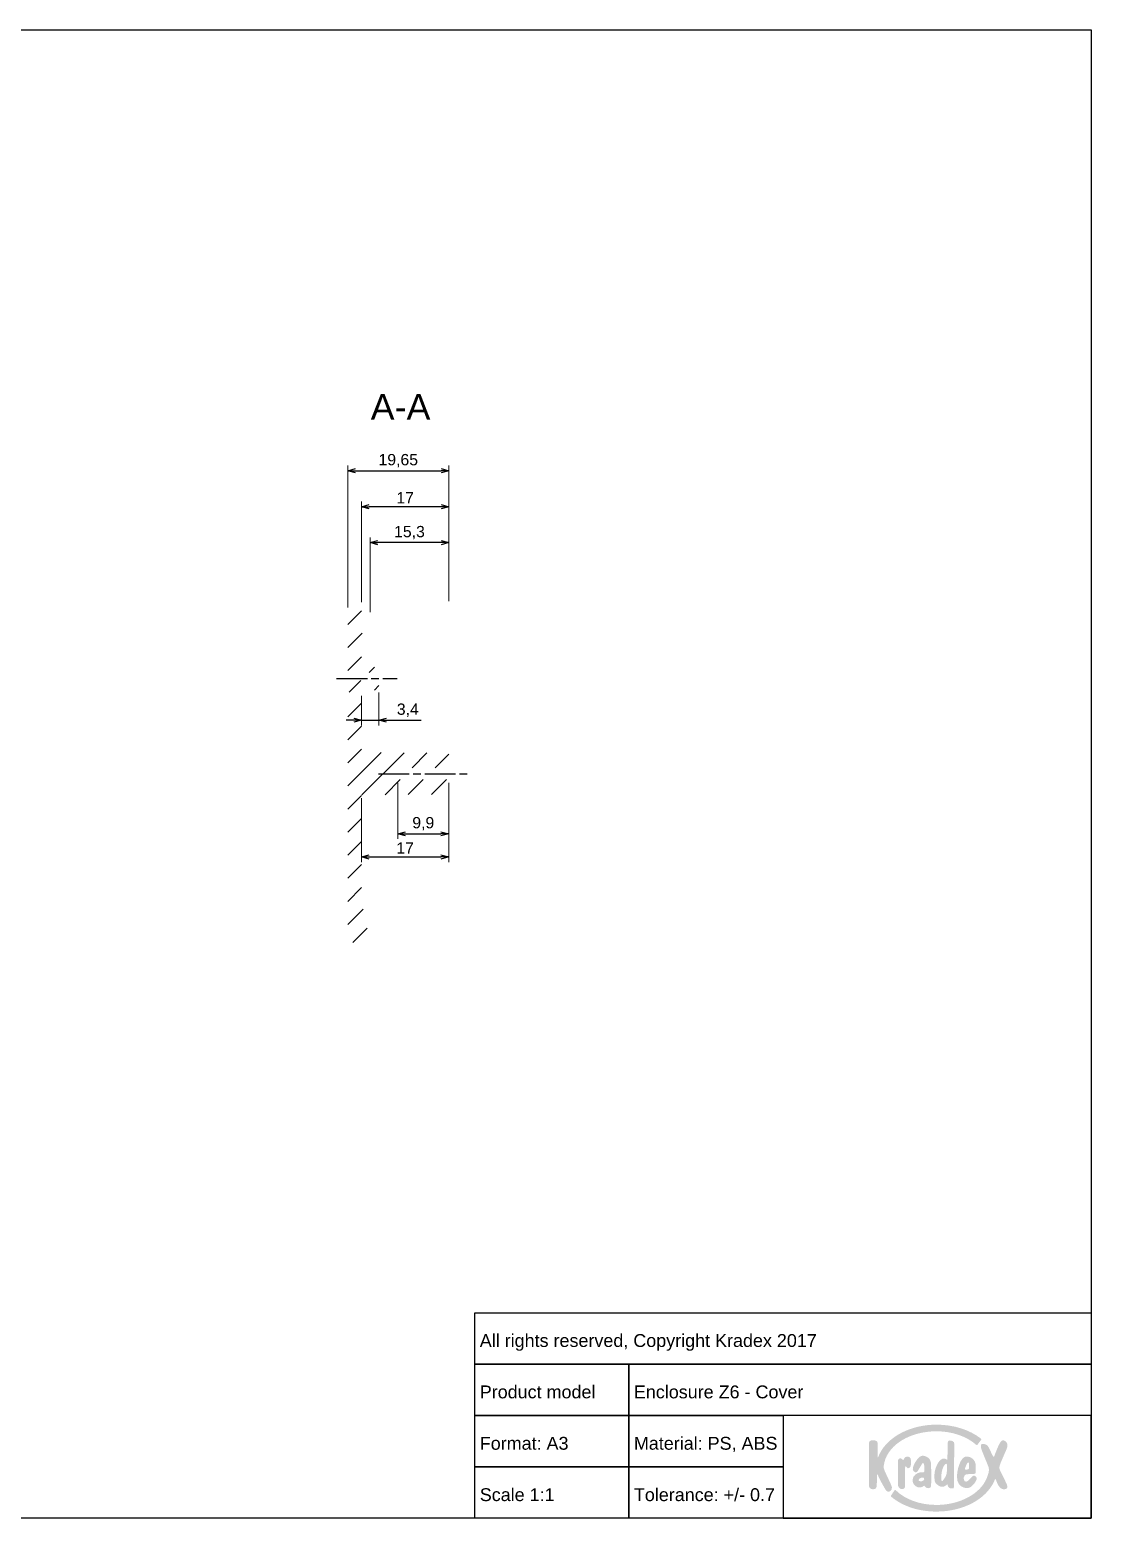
# Paper-space layout 'Cover' of a CAD drawing. Header units: millimetres. Extents: x 0 to 413, y 1 to 290.
# Drawn here: x 206.8 to 413.5, y 0.5 to 290.2 of the extents above; entities that cross this region are included whole.
import ezdxf

# ---------------------------------------------------------------- set-up
doc = ezdxf.new("R2010")
doc.units = ezdxf.units.MM
doc.linetypes.add('ACAD_ISO10W100', pattern=[18, 12, -3, 0, -3])
doc.linetypes.add('AM_ISO08W050x2', pattern=[9, 6, -0.75, 1.5, -0.75])
for name, color, linetype, lineweight in [('MD_Annotation', 7, 'Continuous', 25), ('MD_Axes', 7, 'ACAD_ISO10W100', 25), ('MD_Hatching', 7, 'Continuous', 25)]:
    doc.layers.add(name, color=color, linetype=linetype, lineweight=lineweight)
doc.layers.add('Tabelka', color=7, linetype='Continuous')
doc.styles.get("Standard").update_dxf_attribs({"font": 'arial.ttf'})
doc.dimstyles.new('ISO-25', dxfattribs={"dimtxt": 2.2, "dimasz": 1.5, "dimexe": 1, "dimexo": 0.625, "dimtad": 1, "dimrnd": 0.05, "dimtxsty": 'Standard', "dimblk": 'OPEN30', "dimcen": 2.5, "dimadec": 0, "dimazin": 0, "dimtfac": 1, "dimtmove": 0, "dimatfit": 3, "dimfxl": 1, "dimlwe": 18, "dimarcsym": 0})

# ---------------------------------------------------------------- blocks, each defined once
blk = doc.blocks.new('_Open30')
at = {"color": 0, "linetype": 'ByBlock', "lineweight": -2}
for p, q in [((-1, 0.26794919), (0, 0)), ((0, 0), (-1, -0.26794919)), ((0, 0), (-1, 0))]:
    blk.add_line(p, q, dxfattribs=at)
blk = doc.blocks.new('*D84')
at = {"layer": 'Defpoints', "color": 0, "transparency": 16777216}
for p in [(288.41800510586, 204.3820457727803), (268.74800510586, 177.1538627074684), (288.41800510586, 178.3820457727803)]:
    blk.add_point(p, dxfattribs=at)
at = {"layer": 'MD_Annotation', "color": 0, "lineweight": 18, "transparency": 16777216}
for p, q in [((268.74800510586, 177.7788627074684), (268.74800510586, 205.3820457727803)), ((288.41800510586, 179.0070457727803), (288.41800510586, 205.3820457727803))]:
    blk.add_line(p, q, dxfattribs=at)
at = {"layer": 'MD_Annotation', "color": 0, "lineweight": -2, "transparency": 16777216}
blk.add_line((270.24800510586, 204.3820457727803), (286.91800510586, 204.3820457727803), dxfattribs=at)
at = {"layer": 'MD_Annotation', "color": 0, "lineweight": -2, "transparency": 16777216, "xscale": 1.5, "yscale": 1.5, "zscale": 1.5, "rotation": 180}
blk.add_blockref('_Open30', (268.74800510586, 204.3820457727803), dxfattribs=at)
at = {"layer": 'MD_Annotation', "color": 0, "lineweight": -2, "transparency": 16777216, "xscale": 1.5, "yscale": 1.5, "zscale": 1.5}
blk.add_blockref('_Open30', (288.41800510586, 204.3820457727803), dxfattribs=at)
at = {"layer": 'MD_Annotation', "color": 0, "transparency": 16777216, "insert": (278.58300510586, 206.3291467277598), "char_height": 2.2, "attachment_point": 5}
blk.add_mtext('19,65', dxfattribs=at)
blk = doc.blocks.new('*D85')
at = {"layer": 'Defpoints', "color": 0, "transparency": 16777216}
for p in [(271.41800510586, 197.3820457727803), (271.41800510586, 178.1743412575238), (288.41800510586, 178.3820457727803)]:
    blk.add_point(p, dxfattribs=at)
at = {"layer": 'MD_Annotation', "color": 0, "lineweight": 18, "transparency": 16777216}
for p, q in [((271.41800510586, 178.7993412575238), (271.41800510586, 198.3820457727803)), ((288.41800510586, 179.0070457727803), (288.41800510586, 198.3820457727803))]:
    blk.add_line(p, q, dxfattribs=at)
at = {"layer": 'MD_Annotation', "color": 0, "lineweight": -2, "transparency": 16777216}
blk.add_line((286.91800510586, 197.3820457727803), (272.91800510586, 197.3820457727803), dxfattribs=at)
at = {"layer": 'MD_Annotation', "color": 0, "lineweight": -2, "transparency": 16777216, "xscale": 1.5, "yscale": 1.5, "zscale": 1.5, "rotation": 180}
blk.add_blockref('_Open30', (271.41800510586, 197.3820457727803), dxfattribs=at)
at = {"layer": 'MD_Annotation', "color": 0, "lineweight": -2, "transparency": 16777216, "xscale": 1.5, "yscale": 1.5, "zscale": 1.5}
blk.add_blockref('_Open30', (288.41800510586, 197.3820457727803), dxfattribs=at)
at = {"layer": 'MD_Annotation', "color": 0, "transparency": 16777216, "insert": (279.91800510586, 199.111547819165), "char_height": 2.2, "attachment_point": 5}
blk.add_mtext('17', dxfattribs=at)
blk = doc.blocks.new('*D86')
at = {"layer": 'Defpoints', "color": 0, "transparency": 16777216}
for p in [(273.1086433636115, 190.3820457727803), (288.41800510586, 178.3820457727803), (273.1086433636115, 176.2207256661009)]:
    blk.add_point(p, dxfattribs=at)
at = {"layer": 'MD_Annotation', "color": 0, "lineweight": 18, "transparency": 16777216}
for p, q in [((273.1086433636115, 176.8457256661009), (273.1086433636115, 191.3820457727803)), ((288.41800510586, 179.0070457727803), (288.41800510586, 191.3820457727803))]:
    blk.add_line(p, q, dxfattribs=at)
at = {"layer": 'MD_Annotation', "color": 0, "lineweight": -2, "transparency": 16777216}
blk.add_line((286.91800510586, 190.3820457727803), (274.6086433636115, 190.3820457727803), dxfattribs=at)
at = {"layer": 'MD_Annotation', "color": 0, "lineweight": -2, "transparency": 16777216, "xscale": 1.5, "yscale": 1.5, "zscale": 1.5, "rotation": 180}
blk.add_blockref('_Open30', (273.1086433636115, 190.3820457727803), dxfattribs=at)
at = {"layer": 'MD_Annotation', "color": 0, "lineweight": -2, "transparency": 16777216, "xscale": 1.5, "yscale": 1.5, "zscale": 1.5}
blk.add_blockref('_Open30', (288.41800510586, 190.3820457727803), dxfattribs=at)
at = {"layer": 'MD_Annotation', "color": 0, "transparency": 16777216, "insert": (280.7633242347358, 192.3291467277598), "char_height": 2.2, "attachment_point": 5}
blk.add_mtext('15,3', dxfattribs=at)
blk = doc.blocks.new('*D87')
at = {"layer": 'Defpoints', "color": 0, "transparency": 16777216}
for p in [(271.4180051058603, 161.1920457727816), (274.8180051058603, 161.8529388238499), (274.8180051058603, 155.8265216800285)]:
    blk.add_point(p, dxfattribs=at)
at = {"layer": 'MD_Annotation', "color": 0, "lineweight": 18, "transparency": 16777216}
for p, q in [((271.4180051058603, 160.5670457727816), (271.4180051058603, 154.8265216800285)), ((274.8180051058603, 161.2279388238499), (274.8180051058603, 154.8265216800285))]:
    blk.add_line(p, q, dxfattribs=at)
at = {"layer": 'MD_Annotation', "color": 0, "lineweight": -2, "transparency": 16777216}
for p, q in [((269.9180051058603, 155.8265216800285), (268.4180051058603, 155.8265216800285)), ((271.4180051058603, 155.8265216800285), (274.8180051058603, 155.8265216800285)), ((276.3180051058603, 155.8265216800285), (283.0628209312354, 155.8265216800285))]:
    blk.add_line(p, q, dxfattribs=at)
at = {"layer": 'MD_Annotation', "color": 0, "lineweight": -2, "transparency": 16777216, "xscale": 1.5, "yscale": 1.5, "zscale": 1.5}
blk.add_blockref('_Open30', (271.4180051058603, 155.8265216800285), dxfattribs=at)
at = {"layer": 'MD_Annotation', "color": 0, "lineweight": -2, "transparency": 16777216, "xscale": 1.5, "yscale": 1.5, "zscale": 1.5, "rotation": 180}
blk.add_blockref('_Open30', (274.8180051058603, 155.8265216800285), dxfattribs=at)
at = {"layer": 'MD_Annotation', "color": 0, "transparency": 16777216, "insert": (280.4404130185479, 157.773622635008), "char_height": 2.2, "attachment_point": 5}
blk.add_mtext('3,4', dxfattribs=at)
blk = doc.blocks.new('*D88')
at = {"layer": 'Defpoints', "color": 0, "transparency": 16777216}
for p in [(278.4980051058605, 144.2620457727813), (288.3980051058605, 144.2620457727813), (288.3980051058605, 133.73045365336)]:
    blk.add_point(p, dxfattribs=at)
at = {"layer": 'MD_Annotation', "color": 0, "lineweight": 18, "transparency": 16777216}
for p, q in [((278.4980051058605, 143.6370457727813), (278.4980051058605, 132.73045365336)), ((288.3980051058605, 143.6370457727813), (288.3980051058605, 132.73045365336))]:
    blk.add_line(p, q, dxfattribs=at)
at = {"layer": 'MD_Annotation', "color": 0, "lineweight": -2, "transparency": 16777216}
blk.add_line((279.9980051058605, 133.73045365336), (286.8980051058605, 133.73045365336), dxfattribs=at)
at = {"layer": 'MD_Annotation', "color": 0, "lineweight": -2, "transparency": 16777216, "xscale": 1.5, "yscale": 1.5, "zscale": 1.5, "rotation": 180}
blk.add_blockref('_Open30', (278.4980051058605, 133.73045365336), dxfattribs=at)
at = {"layer": 'MD_Annotation', "color": 0, "lineweight": -2, "transparency": 16777216, "xscale": 1.5, "yscale": 1.5, "zscale": 1.5}
blk.add_blockref('_Open30', (288.3980051058605, 133.73045365336), dxfattribs=at)
at = {"layer": 'MD_Annotation', "color": 0, "transparency": 16777216, "insert": (283.4480051058605, 135.6775546083395), "char_height": 2.2, "attachment_point": 5}
blk.add_mtext('9,9', dxfattribs=at)
blk = doc.blocks.new('*D89')
at = {"layer": 'Defpoints', "color": 0, "transparency": 16777216}
for p in [(271.4180051058605, 141.2720457727815), (288.3980051058605, 141.4054091231106), (288.3980051058605, 129.2124554532703)]:
    blk.add_point(p, dxfattribs=at)
at = {"layer": 'MD_Annotation', "color": 0, "lineweight": 18, "transparency": 16777216}
for p, q in [((271.4180051058605, 140.6470457727815), (271.4180051058605, 128.2124554532703)), ((288.3980051058605, 140.7804091231106), (288.3980051058605, 128.2124554532703))]:
    blk.add_line(p, q, dxfattribs=at)
at = {"layer": 'MD_Annotation', "color": 0, "lineweight": -2, "transparency": 16777216}
blk.add_line((272.9180051058605, 129.2124554532703), (286.8980051058605, 129.2124554532703), dxfattribs=at)
at = {"layer": 'MD_Annotation', "color": 0, "lineweight": -2, "transparency": 16777216, "xscale": 1.5, "yscale": 1.5, "zscale": 1.5, "rotation": 180}
blk.add_blockref('_Open30', (271.4180051058605, 129.2124554532703), dxfattribs=at)
at = {"layer": 'MD_Annotation', "color": 0, "lineweight": -2, "transparency": 16777216, "xscale": 1.5, "yscale": 1.5, "zscale": 1.5}
blk.add_blockref('_Open30', (288.3980051058605, 129.2124554532703), dxfattribs=at)
at = {"layer": 'MD_Annotation', "color": 0, "transparency": 16777216, "insert": (279.9080051058605, 130.941957499655), "char_height": 2.2, "attachment_point": 5}
blk.add_mtext('17', dxfattribs=at)

psp = doc.layouts.new('Cover')

# ---------------------------------------------------------------- hatches: boundary and pattern name
at = {"layer": 'MD_Hatching'}
h = psp.add_hatch(dxfattribs=at)
h.set_pattern_fill('ANSI31', color=256, style=0)
h.set_pattern_definition([(45, (0, 0), (-2.245064030267288, 2.245064030267288), [])])
edge = h.paths.add_edge_path(flags=0)
edge.add_line((271.4180051058603, 154.1141327976597), (268.7480051058603, 154.1141327976597))
edge.add_line((268.7480051058603, 154.1141327976597), (268.7480051058609, 113.5602288380931))
edge.add_ellipse((269.748005105861, 113.5602288380931), major_axis=(-0.9999999999999942, 7.06908309377893e-33), ratio=1, start_angle=2.544443745170819e-13, end_angle=89.30000000000108)
edge.add_line((269.7357881050257, 112.5603034684326), (271.4180051058609, 112.5397502880376))
edge.add_line((271.418005105861, 112.5397502880376), (271.418005105861, 114.0470457727799))
edge.add_line((271.4180051058609, 114.0470457727799), (273.0232082258299, 114.1580247308314))
edge.add_line((273.0232082258299, 114.1580247308314), (273.0232082258299, 115.2909860187805))
edge.add_line((273.0232082258299, 115.2909860187805), (271.4180051058609, 115.4470457727799))
edge.add_line((271.4180051058609, 115.4470457727799), (271.4180051058609, 117.6170457727799))
edge.add_line((271.4180051058609, 117.6170457727798), (273.0232082258299, 117.7277881255721))
edge.add_line((273.0232082258299, 117.7277881255721), (273.0232082258299, 118.9164339111503))
edge.add_line((273.0232082258299, 118.9164339111503), (271.4180051058609, 119.0870457727799))
edge.add_line((271.4180051058609, 119.0870457727799), (271.4180051058605, 141.2720457727798))
edge.add_line((271.4180051058605, 141.2720457727798), (288.3980051058605, 141.4054091231102))
edge.add_line((288.3980051058605, 141.4054091231102), (288.3980051058605, 144.2620457727801))
edge.add_line((288.3980051058605, 144.2620457727801), (278.4980051058606, 144.26204577278))
edge.add_line((278.4980051058605, 144.26204577278), (278.4980051058604, 146.56204577278))
edge.add_line((278.4980051058604, 146.56204577278), (288.3980051058604, 146.5620457727801))
edge.add_line((288.3980051058605, 146.5620457727801), (288.3980051058604, 149.41868242245))
edge.add_line((288.3980051058604, 149.41868242245), (271.4180051058604, 149.5520457727798))
edge.add_line((271.4180051058604, 149.5520457727799), (271.4180051058603, 154.1141327976597))
edge = h.paths.add_edge_path(flags=0)
edge.add_line((271.4180051058603, 154.1141327976597), (271.4180051058602, 161.1920457727799))
edge.add_line((271.4180051058602, 161.1920457727799), (274.8180051058602, 161.8529388238481))
edge.add_line((274.8180051058603, 161.8529388238481), (274.8180051058603, 162.7220457727799))
edge.add_line((274.8180051058602, 162.7220457727799), (271.3180051058602, 162.7220457727799))
edge.add_line((271.3180051058602, 162.7220457727799), (271.3180051058602, 165.1220457727799))
edge.add_line((271.3180051058602, 165.1220457727799), (274.8180051058602, 165.1220457727799))
edge.add_line((274.8180051058602, 165.1220457727799), (274.8180051058602, 165.9911527217117))
edge.add_line((274.8180051058602, 165.9911527217117), (271.4180051058602, 166.6520457727799))
edge.add_line((271.4180051058602, 166.6520457727799), (271.4180051058601, 171.3570457727799))
edge.add_line((271.4180051058601, 171.3570457727799), (273.1086433636116, 171.5051429223082))
edge.add_line((273.1086433636116, 171.5051429223082), (273.1086433636116, 172.6362936329146))
edge.add_line((273.1086433636116, 172.6362936329146), (271.4180051058601, 172.8070457727799))
edge.add_line((271.4180051058601, 172.8070457727799), (271.41800510586, 174.9570457727799))
edge.add_line((271.4180051058601, 174.9570457727799), (273.1086433636116, 175.0797786619122))
edge.add_line((273.1086433636116, 175.0797786619122), (273.1086433636116, 176.2207256661008))
edge.add_line((273.1086433636115, 176.2207256661007), (271.41800510586, 176.3370457727798))
edge.add_line((271.4180051058601, 176.3370457727799), (271.4180051058601, 178.1743412575222))
edge.add_line((271.41800510586, 178.1743412575222), (269.7357881050248, 178.153788077127))
edge.add_ellipse((269.74800510586, 177.1538627074666), major_axis=(-0.012217000835264, 0.9999253696604482), ratio=1, start_angle=360, end_angle=449.3)
edge.add_line((268.74800510586, 177.1538627074666), (268.7480051058601, 172.7220457727799))
edge.add_line((268.7480051058601, 172.7220457727798), (269.0480051058601, 172.7220457727798))
edge.add_line((269.0480051058601, 172.7220457727798), (269.0480051058601, 170.8020457727798))
edge.add_line((269.0480051058601, 170.8020457727798), (268.7480051058601, 170.8020457727798))
edge.add_line((268.7480051058601, 170.8020457727798), (268.7480051058602, 168.2920457727799))
edge.add_line((268.7480051058602, 168.2920457727798), (269.0480051058602, 168.2920457727798))
edge.add_line((269.0480051058602, 168.2920457727798), (269.0480051058602, 166.3720457727798))
edge.add_line((269.0480051058602, 166.3720457727798), (268.7480051058602, 166.3720457727798))
edge.add_line((268.7480051058602, 166.3720457727798), (268.7480051058602, 162.8720457727798))
edge.add_line((268.7480051058602, 162.8720457727798), (269.0480051058602, 162.8720457727798))
edge.add_line((269.0480051058602, 162.8720457727798), (269.0480051058602, 160.9520457727799))
edge.add_line((269.0480051058602, 160.9520457727799), (268.7480051058602, 160.9520457727799))
edge.add_line((268.7480051058603, 160.9520457727798), (268.7480051058604, 154.1141327976597))
edge.add_line((268.7480051058603, 154.1141327976597), (271.4180051058603, 154.1141327976597))
at = {"layer": 'Tabelka', "true_color": 0x00539f}
h = psp.add_hatch(color=154, dxfattribs=at)
h.dxf.hatch_style = 2
edge = h.paths.add_edge_path()
edge.add_spline(control_points=[(374.3997520723427, 7.291439318244961), (374.3997520723427, 7.291439318244961), (373.4582070848711, 9.308018867712462), (373.4582070848711, 9.308018867712462), (372.974797430263, 10.32219802209973), (373.0833802446826, 10.41507675671161), (373.0903740578839, 10.69616593613453), (373.1014162950087, 10.82413474182218), (373.1455859429589, 11.0697659388038), (373.2199376124564, 11.43907131070435), (374.0942467978775, 14.92882392385068), (378.297336182806, 17.44022397586784), (383.3785362707822, 17.44022397586784), (386.486714437384, 17.44022397586784), (389.257731913883, 16.40960386976491), (391.0875733634529, 14.80821684272995), (391.1594713579119, 14.74527532172263), (391.2506322402162, 14.71877381273304), (391.3150461061369, 14.80821684272995), (391.3552897341352, 14.86391939286741), (391.9856855748823, 15.69712637386224), (392.0277687597081, 15.75123417511489), (392.0942683893018, 15.83601501270317), (392.1129185578388, 15.93208324508467), (391.9943965409398, 16.02398029984575), (389.8502160971502, 17.69125318798914), (386.7828956767575, 18.73144318630342), (383.3786593742049, 18.73144318630342), (378.3091142426617, 18.73144318630342), (373.989712757107, 16.42015544182704), (372.3430519982996, 13.18180030189316), (372.2969193403735, 13.08622238484863), (372.2852636844892, 13.05886194970528), (372.2296838880488, 12.94623001191109), (371.9397606391456, 12.24418168409914), (371.8596423436915, 12.1309363275453), (371.872525011958, 12.92966630649837), (371.872525011958, 12.92966630649837), (371.9022167181684, 15.06697604050932), (371.9022167181684, 15.06697604050932), (371.9103144403292, 15.57332944524626), (371.5202738356699, 15.70154340860238), (370.8940495222689, 15.68718857028536), (370.4210685111631, 15.67663699822323), (370.2144538423662, 15.47394826194686), (370.2131041637184, 15.12316960543499), (370.2131041637184, 15.12316960543499), (370.185007468687, 6.943483297314066), (370.185007468687, 6.943483297314066), (370.1836578774707, 6.555528456327782), (370.4522324748555, 6.172113054053068), (370.9616532356849, 6.154323210572349), (371.4976983466322, 6.135551337515186), (371.6931481120387, 6.457006548907749), (371.7060307803052, 6.717728406937449), (371.756948384337, 7.752274183266679), (371.7832045607953, 8.27212315044126), (371.7832045607953, 8.595419317564016), (371.7694627915123, 9.414516617910298), (371.8885977025824, 9.014538209674132), (372.0647847550064, 8.636889783081516), (372.4393660878009, 7.826013133455884), (372.9642462079265, 6.853918562797006), (373.4994320429945, 5.980958618866534), (373.6797904479017, 5.686740039743349), (374.0590343228304, 5.60662349291748), (374.364784754964, 5.808943968102675), (374.9465939130207, 6.192359370377406), (374.5833006744707, 6.88569603268047), (374.3997520723427, 7.291440717147475), (374.3997520723427, 7.291440717147475), (374.3997520723427, 7.291439318244961), (374.3997520723427, 7.291439318244961)], knot_values=[0, 0, 0, 0, 1, 1, 1, 2, 2, 2, 3, 3, 3, 4, 4, 4, 5, 5, 5, 6, 6, 6, 7, 7, 7, 8, 8, 8, 9, 9, 9, 10, 10, 10, 11, 11, 11, 12, 12, 12, 13, 13, 13, 14, 14, 14, 15, 15, 15, 16, 16, 16, 17, 17, 17, 18, 18, 18, 19, 19, 19, 20, 20, 20, 21, 21, 21, 22, 22, 22, 23, 23, 23, 24, 24, 24, 24], degree=3, periodic=0)
edge = h.paths.add_edge_path()
edge.add_spline(control_points=[(377.5556576457554, 10.41434023452929), (377.7861974822377, 9.987369302515315), (378.3816256558804, 10.37556895144444), (378.3816256558804, 11.01111834911395), (378.3816256558804, 11.1621529591762), (378.3816256558804, 11.80629091893186), (378.3816256558804, 11.80629091893186), (378.3816256558804, 12.27890384380938), (378.0724395191318, 12.50576316773385), (377.747917213941, 12.50576316773385), (377.3976292224918, 12.50576316773385), (377.216657398825, 12.41227101436234), (377.111999904906, 12.23399837312816), (377.0708980502053, 12.16406373837074), (377.0263604908897, 11.84702486226706), (376.8489467758092, 11.86456989780494), (376.6732509130363, 11.88248284470835), (376.626014171288, 12.1625906940061), (376.3190362021838, 12.16897108844783), (376.0666573988462, 12.16897108844783), (375.8475277108541, 12.04026646002913), (375.8475277108541, 11.51550874387493), (375.8475277108541, 11.51550874387493), (375.8475277108541, 7.126663988076585), (375.8475277108541, 7.126663988076585), (375.8475277108541, 6.757727226992838), (376.0545107281736, 6.190640119167385), (376.5975493025967, 6.190640119167385), (377.0993629188965, 6.190640119167385), (377.2108911225941, 6.475409111696846), (377.2154305613057, 6.675522118688884), (377.2154305613057, 6.675522118688884), (377.2073330140078, 8.873686910582848), (377.2288040694975, 9.968475025486741), (377.2418096663238, 10.6295439025694), (377.3046280839085, 10.8783652967719), (377.5556576457554, 10.41434093398057), (377.5556576457554, 10.41434093398057), (377.5556576457554, 10.41434023452929), (377.5556576457554, 10.41434023452929)], knot_values=[0, 0, 0, 0, 1, 1, 1, 2, 2, 2, 3, 3, 3, 4, 4, 4, 5, 5, 5, 6, 6, 6, 7, 7, 7, 8, 8, 8, 9, 9, 9, 10, 10, 10, 11, 11, 11, 12, 12, 12, 13, 13, 13, 13], degree=3, periodic=0)
edge = h.paths.add_edge_path()
edge.add_spline(control_points=[(380.1129444985789, 9.438686855832769), (379.5247549460805, 9.316361922404525), (378.7633232058477, 8.807555192354657), (378.7077434094072, 8.0533627727173), (378.6348640848231, 7.062864240366793), (379.4924871608601, 6.30535852008587), (380.4206582904142, 6.564976644018972), (380.886276702639, 6.695399124745157), (380.8798977070998, 7.040410455849297), (381.1146083714768, 6.729139254878972), (381.2360736793001, 6.568287846308726), (381.4026913641011, 6.368545548487287), (381.7149459935504, 6.368545548487287), (382.0589766939806, 6.368545548487287), (382.2360217982443, 6.493201752982631), (382.2902530526453, 6.800547633452294), (382.3617831357387, 7.206537125862143), (382.3147926008358, 11.04019873491857), (382.2923388163183, 11.17933218170235), (382.2204408218593, 11.62507568622474), (382.081675286441, 11.98309331360646), (381.8117514475655, 12.22872451058808), (381.5390046233833, 12.47656387521414), (380.9591595244796, 12.7285754666375), (380.5805290683105, 12.67630827138937), (379.8756584546432, 12.57925800943147), (379.3086951496917, 11.60151886706191), (379.0449054984125, 11.07479849065738), (378.948837266031, 10.88302923780868), (378.5623547699581, 10.05117184803017), (378.8516639006505, 9.762107525280728), (378.8516639006505, 9.762107525280728), (379.0152137922021, 9.598435229757673), (379.0152137922021, 9.598435229757673), (379.2567958658091, 9.35697556012208), (379.5665954213173, 9.472429783771629), (379.6951776457646, 9.68824617112011), (379.6951776457646, 9.68824617112011), (380.2363759639088, 10.59052921044424), (380.5022506794097, 11.04461576965871), (380.6012643010692, 11.21380953346974), (381.0011196058827, 11.72826013577902), (381.0046770150178, 10.02417932425236), (381.0066396752682, 9.172568031840294), (380.773893070044, 9.576227652085535), (380.1129465969328, 9.438688954186556), (380.1129465969328, 9.438688954186556), (380.1129444985789, 9.438686855832769), (380.1129444985789, 9.438686855832769)], knot_values=[0, 0, 0, 0, 1, 1, 1, 2, 2, 2, 3, 3, 3, 4, 4, 4, 5, 5, 5, 6, 6, 6, 7, 7, 7, 8, 8, 8, 9, 9, 9, 10, 10, 10, 11, 11, 11, 12, 12, 12, 13, 13, 13, 14, 14, 14, 15, 15, 15, 16, 16, 16, 16], degree=3, periodic=0)
edge = h.paths.add_edge_path()
edge.add_spline(control_points=[(380.4984456645267, 7.729330782863497), (380.1178525481073, 7.684793922999066), (379.6242588830769, 7.76859378018782), (379.9848532889199, 8.155933803511939), (380.2123260316039, 8.399969552157495), (380.3991872349243, 8.41935554342555), (380.6515660382619, 8.450764402492224), (381.082218182285, 8.504994957441946), (381.1114188737073, 7.801474984167883), (380.4984456645267, 7.729330782863497)], knot_values=[0, 0, 0, 0, 1, 1, 1, 2, 2, 2, 3, 3, 3, 3], degree=3, periodic=0)
edge = h.paths.add_edge_path()
edge.add_spline(control_points=[(386.3836530912525, 6.308303209912625), (386.6735756407044, 6.308303209912625), (386.7351679202209, 6.381672849833763), (386.737253683894, 6.588900675096063), (386.737253683894, 6.588900675096063), (386.8198267035635, 15.03642540814512), (386.8198267035635, 15.03642540814512), (386.8241213343322, 15.50781149550335), (386.2587520788142, 15.6545518245225), (385.9583993120947, 15.6545518245225), (385.7128905190845, 15.6545518245225), (385.5598939482231, 15.55394380370383), (385.5535121548789, 15.28082941788182), (385.5535121548789, 15.28082941788182), (385.4720442682085, 11.86567433135279), (385.4720442682085, 11.86567433135279), (384.0653708341234, 13.00401867544721), (382.9462893778743, 10.29287492670608), (382.9462893778743, 8.91871478523548), (382.9462893778743, 7.544555343216159), (383.0429717284668, 7.441738805027419), (383.4546057925873, 7.100529691001253), (383.7802325313259, 6.831096866913978), (384.0731011695071, 6.64521629426753), (384.445228827263, 6.64521629426753), (384.7209203412718, 6.64521629426753), (384.8925670806702, 6.691717213284805), (385.1821217187566, 6.913668487680914), (385.4711867409573, 7.135374954134179), (385.556703051551, 7.150466314633522), (385.556703051551, 7.150466314633522), (385.556703051551, 7.150466314633522), (385.556703051551, 6.858825912874091), (385.556703051551, 6.858825912874091), (385.556703051551, 6.564731836076128), (385.9068693384801, 6.308303209912625), (386.3836530912525, 6.308303209912625)], knot_values=[0, 0, 0, 0, 1, 1, 1, 2, 2, 2, 3, 3, 3, 4, 4, 4, 5, 5, 5, 6, 6, 6, 7, 7, 7, 8, 8, 8, 9, 9, 9, 10, 10, 10, 11, 11, 11, 12, 12, 12, 12], degree=3, periodic=0)
edge = h.paths.add_edge_path()
edge.add_spline(control_points=[(385.1175847494132, 8.629773565908723), (384.3660915122085, 7.389349905259148), (384.2937025029612, 7.539892801081917), (384.2937025029612, 8.49751082890362), (384.2937025029612, 10.08024873657847), (384.9071674263813, 11.12436440511905), (385.2541428166383, 11.12436440511905), (385.3357338067314, 11.12436440511905), (385.3881241054021, 11.04019733601602), (385.3881241054021, 10.86388735503219), (385.3881241054021, 10.1268713601159), (385.463702612419, 9.20090839820625), (385.1175861483157, 8.629773565908723), (385.1175861483157, 8.629773565908723), (385.1175847494132, 8.629773565908723), (385.1175847494132, 8.629773565908723)], knot_values=[0, 0, 0, 0, 1, 1, 1, 2, 2, 2, 3, 3, 3, 4, 4, 4, 5, 5, 5, 5], degree=3, periodic=0)
edge = h.paths.add_edge_path()
edge.add_spline(control_points=[(389.4918298589517, 9.094656854853792), (389.4918298589517, 9.094656854853792), (390.6163096800661, 9.135881812977193), (390.6163096800661, 9.135881812977193), (390.8997301305561, 9.169377135168164), (390.9997250823408, 9.238698351165933), (390.9997250823408, 9.568619720673263), (390.9997250823408, 9.568619720673263), (390.9997250823408, 10.7859782763995), (390.9997250823408, 10.7859782763995), (390.9997250823408, 11.44851949839552), (390.5706676872025, 11.95254198179099), (390.3214783816345, 12.14516946134217), (390.0757247806814, 12.33497535448928), (389.5969769687563, 12.55091484526043), (389.2080414970961, 12.53361531711667), (388.4808416012365, 12.52613118857833), (387.980745137793, 11.54483393762238), (387.7570760110894, 10.87394896148302), (387.5015063110797, 10.10711885638485), (387.35317088345, 9.557945394914062), (387.35317088345, 8.48143813827911), (387.35317088345, 7.404686073701316), (387.906761379661, 6.918700340083221), (388.1320252552493, 6.770118705608252), (388.9202047113172, 6.249410812279917), (389.7242099517129, 6.275175799087186), (390.1954736350997, 6.746684290416848), (390.4988927961662, 7.048876613964048), (390.9295449401892, 7.429838341200208), (391.1292886369133, 8.003304444564876), (391.1911257243726, 8.157652355270685), (391.1944383255649, 8.457022392962541), (391.0219326600129, 8.629528757965877), (390.8315126486549, 8.824978523372398), (390.5883358261631, 8.90791875495614), (390.3303138500173, 8.649772975936408), (390.3303138500173, 8.649772975936408), (389.5399269257563, 7.836565055243653), (389.5399269257563, 7.836565055243653), (389.0762704743305, 7.359658199048686), (388.5174047166769, 7.776690628034524), (388.6718743319029, 8.449660668395646), (388.7999648421107, 9.015151628433767), (389.0651044343318, 9.079197582988938), (389.4918298589517, 9.094656854853792)], knot_values=[0, 0, 0, 0, 1, 1, 1, 2, 2, 2, 3, 3, 3, 4, 4, 4, 5, 5, 5, 6, 6, 6, 7, 7, 7, 8, 8, 8, 9, 9, 9, 10, 10, 10, 11, 11, 11, 12, 12, 12, 13, 13, 13, 14, 14, 14, 15, 15, 15, 15], degree=3, periodic=0)
edge = h.paths.add_edge_path()
edge.add_spline(control_points=[(388.923515913607, 10.23852196778494), (389.0357806394869, 10.54243214363963), (389.2630071753256, 11.38803165242676), (389.5299877232769, 11.37797074542721), (389.6212703101015, 11.37465814423492), (389.6833536044063, 11.2615351916525), (389.6902250136363, 11.09221902387003), (389.7042112411364, 10.75493662924708), (389.6840908260398, 10.66168998326967), (389.6840908260398, 10.39691900186536), (389.6840908260398, 10.19410751189194), (389.6650727461374, 10.09902060963561), (389.493426006739, 10.04110954212809), (389.0517323250425, 9.891669680950626), (388.8144434833017, 9.944059280170173), (388.9235173125095, 10.23852196778494), (388.9235173125095, 10.23852196778494), (388.923515913607, 10.23852196778494), (388.923515913607, 10.23852196778494)], knot_values=[0, 0, 0, 0, 1, 1, 1, 2, 2, 2, 3, 3, 3, 4, 4, 4, 5, 5, 5, 6, 6, 6, 6], degree=3, periodic=0)
edge = h.paths.add_edge_path()
edge.add_spline(control_points=[(395.856643324305, 9.549479236799312), (395.5280718957397, 10.21422932589106), (395.4686884833188, 10.44354162540281), (395.9644903159935, 11.5885111718818), (395.9644903159935, 11.5885111718818), (397.0227153154571, 14.03157133802633), (397.0227153154571, 14.03157133802633), (397.2239306576432, 14.49608636588025), (397.2623333299112, 15.10010345133475), (396.8576923795408, 15.42744804238084), (396.1187137243742, 16.02483957572512), (395.8321037761145, 15.60547552594654), (395.1295637340631, 13.96396797433603), (394.3893596402797, 12.23448938791639), (394.6391616651562, 12.08222794033485), (394.1379600687134, 13.01383477450391), (394.1379600687134, 13.01383477450391), (393.5086721587706, 14.32922387313634), (393.5086721587706, 14.32922387313634), (393.2960445697405, 14.77496702793309), (392.9024465559461, 14.90673909987562), (392.5828309013812, 14.96918995582035), (391.8307235459655, 15.11642129962772), (391.8736670558476, 14.47486046805892), (392.2823564301414, 13.46252156995055), (392.2823564301414, 13.46252156995055), (393.0975291094383, 11.44115707437737), (393.0975291094383, 11.44115707437737), (393.4521117316563, 10.56292186900426), (393.697252613301, 10.18097881164294), (393.4757923536931, 9.34445887973019), (393.3977615705402, 9.049382773355784), (393.3037777029293, 8.769029416663932), (393.199243312433, 8.498001144240563), (393.1767909268181, 8.439108746607857), (393.1696733107427, 8.423771878714433), (393.1283273475505, 8.321446355313894), (391.9254460341126, 5.319642835487246), (387.9395236769259, 3.108105234852682), (383.3789083788553, 3.108105234852682), (380.1074272269985, 3.108105234852682), (377.2189921671484, 4.19148250181507), (375.4258362369904, 5.966970992463788), (375.3528338089835, 6.037272839135467), (375.2628997641984, 6.040954750595819), (375.189039109489, 5.962922568540437), (375.1254841697221, 5.871025863504979), (374.5368039521611, 4.989967672825292), (374.4950883289751, 4.92027854546197), (374.4531275481206, 4.850589418098649), (374.4809786483265, 4.755257008448236), (374.530669414839, 4.714399262239094), (376.8068670882396, 2.824684784362644), (379.8538208866904, 1.817253935782636), (383.379031482278, 1.817253935782636), (388.5715156654603, 1.817253935782636), (392.9650222639416, 4.247922623311757), (394.5298486236156, 7.604675977270666), (394.5488653046156, 7.645164413211742), (394.5726690300751, 7.697676416402701), (394.5953676225354, 7.754483050362388), (394.9293388148686, 8.701426752424888), (394.8823468810631, 7.745282468419106), (395.4552002651194, 6.821773181548007), (395.9465843636028, 6.029300493613984), (396.4928138346982, 6.127086578302969), (396.8253105837642, 6.200824129589623), (397.2703182655555, 6.300081859740718), (397.2466376435187, 6.738832250512989), (396.8934063611452, 7.452536933660565), (396.8934063611452, 7.452536933660565), (395.8566517177202, 9.549479936250588), (395.8566517177202, 9.549479936250588), (395.8566517177202, 9.549479936250588), (395.856643324305, 9.549479236799312), (395.856643324305, 9.549479236799312)], knot_values=[0, 0, 0, 0, 1, 1, 1, 2, 2, 2, 3, 3, 3, 4, 4, 4, 5, 5, 5, 6, 6, 6, 7, 7, 7, 8, 8, 8, 9, 9, 9, 10, 10, 10, 11, 11, 11, 12, 12, 12, 13, 13, 13, 14, 14, 14, 15, 15, 15, 16, 16, 16, 17, 17, 17, 18, 18, 18, 19, 19, 19, 20, 20, 20, 21, 21, 21, 22, 22, 22, 23, 23, 23, 24, 24, 24, 25, 25, 25, 25], degree=3, periodic=0)

# ---------------------------------------------------------------- linework, layer by layer
at = {"layer": 'MD_Axes', "linetype": 'AM_ISO08W050x2'}
for p, q in [((266.5672450258746, 163.9220457727811), (278.3974428692127, 163.9220457727811)), ((274.731910638003, 145.4120457727809), (292.3386624921923, 145.4120457727809))]:
    psp.add_line(p, q, dxfattribs=at)
at = {"layer": 'Tabelka'}
for points in [[(0.2196708296479528, 290.1930035774119), (413.4761495647203, 290.1930035774119), (413.4761495647203, 0.5210879681475831), (0.2196708296479528, 0.5210879681475831)], [(413.4761499864419, 30.52108795876234), (293.4761499873789, 30.52108795876234), (293.4761499873789, 40.52108795876234), (413.4761499864419, 40.52108795876234)], [(323.4761499873789, 20.52108783405953), (293.4761499873789, 20.52108783405953), (293.4761499873789, 30.52108783405953), (323.4761499873789, 30.52108783405953)], [(413.4761501987082, 20.52108783405953), (323.4761501987082, 20.52108783405953), (323.4761501987082, 30.52108783405953), (413.4761501987082, 30.52108783405953)], [(323.4761497760496, 10.52108790110356), (293.4761497760496, 10.52108790110356), (293.4761497760496, 20.52108790110356), (323.4761497760496, 20.52108790110356)], [(353.4761497760496, 10.52108790110356), (323.4761497760496, 10.52108790110356), (323.4761497760496, 20.52108790110356), (353.4761497760496, 20.52108790110356)], [(413.4761499873789, 20.52108783405953), (353.4761497760496, 20.52108783405953), (353.4761495647203, 0.5210879681475831), (413.4761495647203, 0.5210879681475831)], [(323.4761495647203, 0.5210879681475831), (293.4761495647203, 0.5210879681475831), (293.4761495647203, 10.52108796814758), (323.4761495647203, 10.52108796814758)], [(353.4761495647203, 0.5210879681475831), (323.4761495647203, 0.5210879681475831), (323.4761495647203, 10.52108796814758), (353.4761495647203, 10.52108796814758)]]:
    psp.add_lwpolyline(points, close=True, dxfattribs=at)

# ---------------------------------------------------------------- texts
at = {"insert": (293.4761499873789, 40.52108795876234), "char_height": 2.5, "attachment_point": 1}
psp.add_mtext_dynamic_manual_height_columns('\\P All rights reserved, Copyright Kradex 2017', width=119.9999995773414, gutter_width=12.5, heights=[0], dxfattribs=at)
at = {"layer": 'MD_Annotation', "color": 7, "insert": (279.0280051058604, 214.2849026992899), "char_height": 5, "width": 14.29058663028649, "attachment_point": 8}
psp.add_mtext('A-A', dxfattribs=at)
at = {"layer": 'Tabelka', "char_height": 2.5, "attachment_point": 1}
for s, width, heights, insert in [('\\pi15;\\P\\pi0; Product model', 30, [9.962163699506714], (293.4761501987082, 30.5210877670155)), ('\\P Enclosure Z6 - Cover ', 90, [0], (323.4761501987082, 30.52108783405953)), ('\\P Format: A3', 30, [0], (293.4761497760496, 20.52108783405953)), ('\\P Material: PS, ABS', 29.99999957734144, [0], (323.4761501987082, 20.52108783405953)), ('\\P Scale 1:1', 29.99999978867072, [0], (293.4761497760496, 10.52108796814758)), ('\\P Tolerance: +/- 0.7', 29.99999978867072, [0], (323.4761497760496, 10.52108790110356))]:
    psp.add_mtext_dynamic_manual_height_columns(s, width=width, gutter_width=12.5, heights=heights, dxfattribs=dict(at, insert=insert))

# ---------------------------------------------------------------- dimensions: what is measured, and where the dimension line sits
at = {"layer": 'MD_Annotation'}
for base, p1, p2, picture, middle in [((288.41800510586, 204.3820457727803), (268.74800510586, 177.1538627074684), (288.41800510586, 178.3820457727803), '*D84', (278.58300510586, 206.3291467277598)), ((271.41800510586, 197.3820457727803), (288.41800510586, 178.3820457727803), (271.41800510586, 178.1743412575238), '*D85', (279.91800510586, 199.111547819165)), ((273.1086433636115, 190.3820457727803), (288.41800510586, 178.3820457727803), (273.1086433636115, 176.2207256661009), '*D86', (280.7633242347358, 192.3291467277598))]:
    dim = psp.add_linear_dim(base=base, p1=p1, p2=p2, angle=180, dimstyle='ISO-25', override={"dimlfac": -1}, dxfattribs=at)
    dim.commit()
    dim.dimension.update_dxf_attribs({"geometry": picture, "text_midpoint": middle})
for base, p1, p2, picture, middle in [((274.8180051058603, 155.8265216800285), (271.4180051058603, 161.1920457727816), (274.8180051058603, 161.8529388238499), '*D87', (280.4404130185479, 157.773622635008)), ((288.3980051058605, 133.73045365336), (278.4980051058605, 144.2620457727813), (288.3980051058605, 144.2620457727813), '*D88', (283.4480051058605, 135.6775546083395)), ((288.3980051058605, 129.2124554532703), (271.4180051058605, 141.2720457727815), (288.3980051058605, 141.4054091231106), '*D89', (279.9080051058605, 130.941957499655))]:
    dim = psp.add_linear_dim(base=base, p1=p1, p2=p2, dimstyle='ISO-25', override={"dimlfac": -1}, dxfattribs=at)
    dim.commit()
    dim.dimension.update_dxf_attribs({"geometry": picture, "text_midpoint": middle})

doc.saveas('drawing.dxf')
